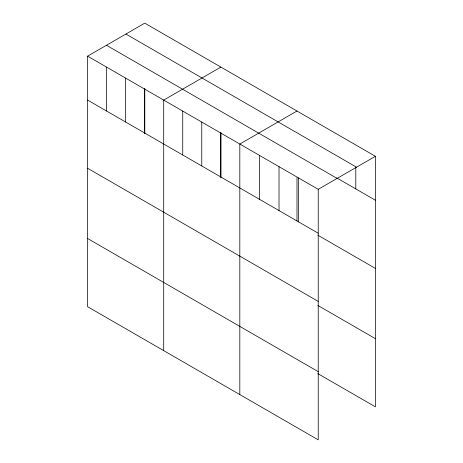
<?xml version="1.0" encoding="UTF-8"?>
<svg xmlns="http://www.w3.org/2000/svg" width="463" height="463" viewBox="0 0 463 463"><rect width="100%" height="100%" fill="white"/><g stroke="black" fill="none" stroke-linecap="round" stroke-linejoin="round"><path stroke-width="0.69" d="M87.6 56.156L318.231 189.309L318.231 439.85L87.6 306.697L87.6 56.156L144.769 23.15L375.4 156.303L375.4 406.844L317.815 373.6M220.874 67.089L163.711 100.095L163.711 350.636M296.986 111.033L239.817 144.034L239.817 394.58M318.231 189.309L375.4 156.303M125.901 34.042L356.533 167.195M336.804 177.942L375.4 200.224M106.467 45.264L337.099 178.417M87.6 100.072L318.231 233.225M317.815 235.163L375.4 268.407M87.6 168.26L318.231 301.413M317.815 305.412L375.4 338.661M87.6 238.509L318.231 371.662M355.792 167.305L355.792 188.904M298.629 177.989L298.629 221.91M296.986 177.676L296.986 221.007M279.027 166.674L279.027 210.59M259.419 155.354L259.419 199.275M220.874 132.32L220.874 177.775M220.793 133.049L220.793 176.97M201.764 122.064L201.764 165.986M182.735 111.079L182.735 155.001M144.769 88.375L144.769 133.836M144.682 89.11L144.682 133.026M125.658 78.125L125.658 122.041M106.629 67.141L106.629 111.056"/></g></svg>
